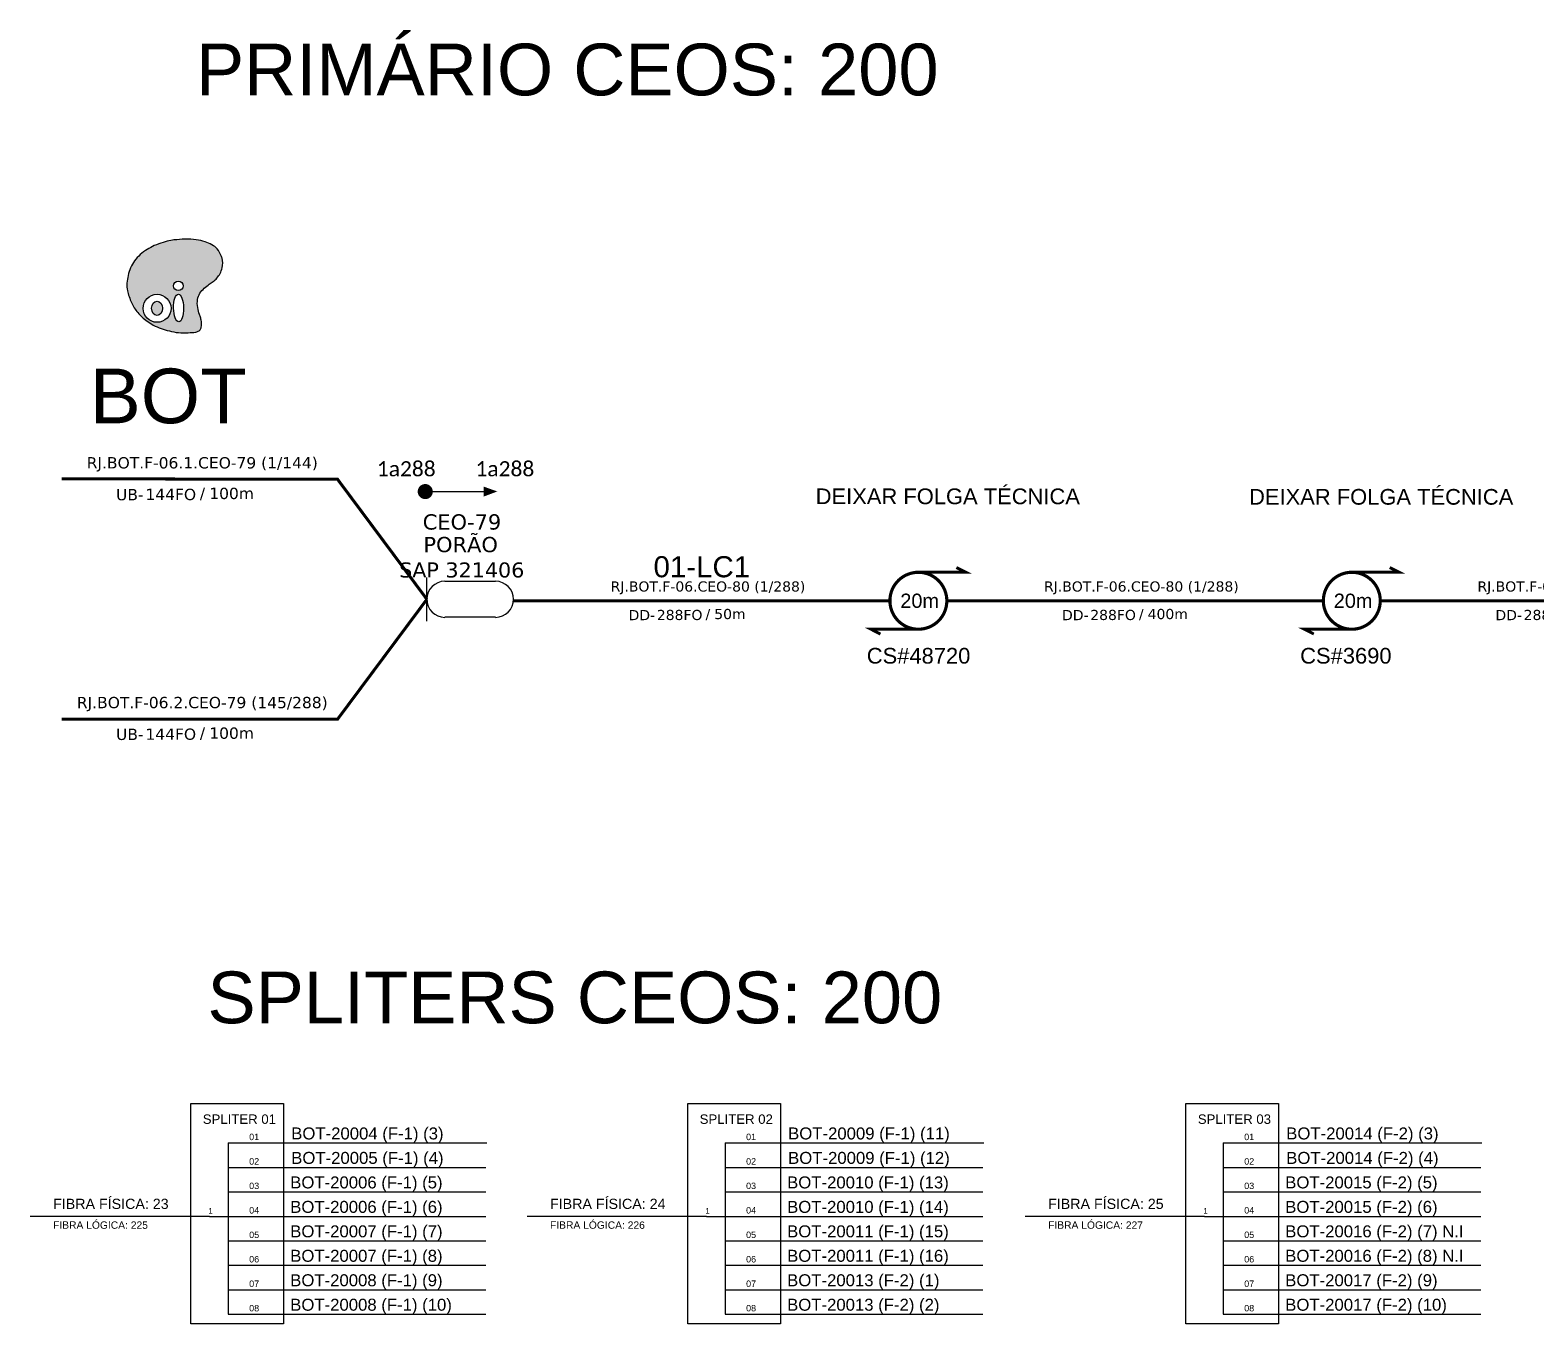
# Model space of a CAD drawing. Header units: millimetres. Extents: x 253 to 367, y 402 to 463.
# Drawn here: x 253.35 to 289.76, y 432.16 to 463.42 of the extents above; entities that cross this region are included whole.
import ezdxf
from ezdxf.enums import TextEntityAlignment as Align

# ---------------------------------------------------------------- set-up
doc = ezdxf.new("R2010")
doc.units = ezdxf.units.MM
doc.header["$LTSCALE"] = 0.03
doc.linetypes.add('ARILSUPP', pattern=[2.98, 1.42, -0.71, 0.14, -0.71])
for name, color, linetype in [('20.4-CEO', 1, 'Continuous'), ('20.5-CABO AÉREO', 1, 'Continuous'), ('LC1', 3, 'Continuous'), ('SETA', 7, 'Continuous'), ('UNIFILAR', 7, 'Continuous')]:
    doc.layers.add(name, color=color, linetype=linetype)
doc.layers.add('40.1-ETIQUETAS', color=1, linetype='Continuous', lineweight=20)
doc.styles.add('ARIAL', font='arial.ttf')
doc.styles.add('siredit', font='verdana.ttf')
doc.styles.get("Standard").update_dxf_attribs({"font": 'arial.ttf'})

# ---------------------------------------------------------------- blocks, each defined once
blk = doc.blocks.new('OI')
h = blk.add_hatch(color=40)
edge = h.paths.add_edge_path()
edge.add_spline(control_points=[(4.35, -0.67), (3.92, -0.99), (3.26, -1.5), (2.81, -2.59), (2.9, -3.5), (3.06, -4.27), (3.31, -4.85), (3.37, -5.39), (3.4, -5.88), (3.2, -6.4), (2.54, -6.61), (1.65, -6.63), (0.55, -6.67), (-0.56, -6.42), (-1.61, -6.14), (-2.77, -5.61), (-3.92, -4.77), (-4.89, -3.7), (-5.34, -2.65), (-5.6, -1.94), (-5.85, -0.96), (-5.71, 0.47), (-5.1, 2.02), (-4.14, 3.02), (-3.3, 3.61), (-2.37, 4.16), (-1.36, 4.44), (-0.56, 4.7), (0.79, 4.85), (2.24, 4.97), (3.79, 4.57), (4.67, 4.21), (5.44, 3.65), (5.76, 2.99), (6.03, 2.21), (6.01, 1.46), (5.72, 0.64), (5.31, 0.08), (4.88, -0.38), (4.51, -0.55), (4.35, -0.67)], knot_values=[0, 0, 0, 0, 1.60434, 2.417191, 3.427595, 4.282808, 4.776746, 5.304182, 5.888771, 6.258406, 6.858137, 7.79129, 8.986195, 10.124242, 11.187857, 12.242908, 13.953784, 15.414161, 16.515391, 17.349188, 17.675853, 19.552021, 21.515531, 22.568638, 23.63245, 24.621084, 25.782718, 26.745347, 27.142653, 29.870543, 31.004649, 31.921532, 32.709589, 33.801391, 34.042471, 35.192333, 35.971461, 36.628871, 37.254359, 37.836911, 37.836911, 37.836911, 37.836911], degree=3, periodic=0)
h.paths.add_polyline_path([(1.13, -0.87, -1), (-0.04, -0.87, -1)], flags=16)
edge = h.paths.add_edge_path(flags=16)
edge.add_ellipse((0.56, -3.59), major_axis=(-0.02, 1.71), ratio=0.361305, start_angle=0, end_angle=360)
h.paths.add_polyline_path([(-0.36, -3.62, -1), (-3.8, -3.62, -1)], flags=16)
edge = h.paths.add_edge_path(flags=0)
edge.add_ellipse((-2.08, -3.62), major_axis=(0, 0.885), ratio=0.758294, start_angle=0, end_angle=360)
at = {"color": 40}
for centre, radius in [((0.54, -0.87), 0.587), ((-2.08, -3.62), 1.72)]:
    blk.add_circle(centre, radius, dxfattribs=at)
blk.add_ellipse((-2.08, -3.62), major_axis=(0, 0.885), ratio=0.758294, start_param=-3.141592653589792, end_param=3.141592653589792, dxfattribs=at)
blk.add_ellipse((0.56, -3.59), major_axis=(-0.02, 1.71), ratio=0.361305, dxfattribs=at)
at = {"color": 40, "start_tangent": (-0.800898, -0.598801), "end_tangent": (-0.800898, -0.598801)}
blk.add_spline([(4.35, -0.67), (3.2, -1.78), (2.9, -2.54), (2.92, -3.55), (3.12, -4.38), (3.28, -4.85), (3.37, -5.37), (3.35, -5.95), (3.2, -6.29), (2.66, -6.55), (1.73, -6.63), (0.54, -6.62), (-0.58, -6.41), (-1.6, -6.11), (-2.56, -5.67), (-3.95, -4.67), (-4.89, -3.56), (-5.37, -2.56), (-5.64, -1.78), (-5.72, -1.46), (-5.63, 0.42), (-4.84, 2.22), (-4.13, 2.99), (-3.27, 3.62), (-2.4, 4.09), (-1.3, 4.47), (-0.37, 4.72), (0.02, 4.77), (2.75, 4.8), (3.85, 4.53), (4.69, 4.16), (5.31, 3.68), (5.85, 2.73), (5.93, 2.5), (5.94, 1.35), (5.67, 0.62), (5.29, 0.08), (4.84, -0.36), (4.35, -0.67)], degree=3, dxfattribs=at)
blk = doc.blocks.new('ETIQUETA_RS5F')
at = {"layer": '40.1-ETIQUETAS', "color": 0, "style": 'siredit'}
blk.add_text('/', height=1.5, dxfattribs=at).set_placement((1.55, -1.95), align=Align.MIDDLE_RIGHT)
for tag, p in [('ETIQUETA_R_PRIMARIA', (1.18, 4.1)), ('ETIQUETA_R_SECUNDARIA', (1.18, 2.1)), ('F_ATIVAS/F_MORTAS', (1.11, -4.24))]:
    blk.add_attdef(tag, text='', height=1.5, dxfattribs=at).set_placement(p, align=Align.MIDDLE_CENTER)
for tag, p in [('TIPO_CABO', (-6.62, -2.12)), ('CAP_CABO', (0.37, -2.09))]:
    blk.add_attdef(tag, text='', height=1.5, dxfattribs=at).set_placement(p, align=Align.MIDDLE_RIGHT)
blk.add_attdef('METROS', text='', height=1.5, dxfattribs=at).set_placement((2.11, -1.95), align=Align.MIDDLE_LEFT)
for tag, p in [('FUSÃO_1', (0.82, -8.39)), ('FUSÃO_2', (0.82, -10.6)), ('FUSÃO_3', (0.82, -12.93)), ('FUSÃO_4', (0.82, -15.14)), ('FUSÃO_5', (0.82, -17.16))]:
    blk.add_attdef(tag, text='', height=1.5, dxfattribs=at).set_placement(p, align=Align.CENTER)

msp = doc.modelspace()

# ---------------------------------------------------------------- linework, layer by layer
at = {"color": 5}
for points, const_width in [([(262.805, 452.267, 1), (262.987, 452.268, 1)], 0.182), ([(274.815, 450.318, 1.000012), (274.815, 448.942, 0.999978)], 0.0764), ([(285.291, 450.318, 1.000012), (285.291, 448.942, 0.999978)], 0.0764)]:
    msp.add_lwpolyline(points, format="xyb", close=True, dxfattribs=dict(at, const_width=const_width))
at = {"color": 5, "const_width": 0.0717}
for points in [[(274.815, 450.318), (275.962, 450.318), (275.733, 450.432)], [(285.291, 450.318), (286.437, 450.318), (286.208, 450.432)], [(274.815, 448.942), (273.669, 448.942), (273.898, 448.827)], [(285.291, 448.942), (284.144, 448.942), (284.373, 448.827)]]:
    msp.add_lwpolyline(points, dxfattribs=at)
at = {"color": 7}
for points in [[(257.232, 437.482), (259.47, 437.482), (259.47, 432.161), (257.232, 432.161)], [(269.242, 437.482), (271.48, 437.482), (271.48, 432.161), (269.242, 432.161)], [(281.281, 437.482), (283.52, 437.482), (283.52, 432.161), (281.281, 432.161)]]:
    msp.add_lwpolyline(points, close=True, dxfattribs=at)
at = {"layer": '20.4-CEO', "color": 5}
for p, q in [((263.372, 450.101), (264.594, 450.101)), ((264.594, 449.23), (263.372, 449.23))]:
    msp.add_line(p, q, dxfattribs=at)
at = {"layer": '20.4-CEO', "color": 5, "const_width": 0.0728}
for points in [[(254.11, 452.575), (260.776, 452.566), (262.936, 449.665)], [(254.11, 446.769), (260.776, 446.766), (262.936, 449.665)]]:
    msp.add_lwpolyline(points, dxfattribs=at)
at = {"layer": '20.4-CEO', "color": 5}
msp.add_lwpolyline([(262.936, 449.14), (262.936, 450.19)], dxfattribs=at)
for centre, start, end in [((263.372, 449.665), 90, 270), ((264.594, 449.665), 270, 90)]:
    msp.add_arc(centre, 0.436, start, end, dxfattribs=at)
at = {"layer": '20.5-CABO AÉREO', "color": 5, "ltscale": 8, "const_width": 0.0728}
for points in [[(265.028, 449.63), (274.127, 449.63)], [(275.503, 449.63), (284.603, 449.63)], [(285.979, 449.63), (295.078, 449.63)]]:
    msp.add_lwpolyline(points, dxfattribs=at)
at = {"layer": 'SETA', "color": 5}
msp.add_lwpolyline([(262.896, 452.268), (264.479, 452.268)], dxfattribs=at)
msp.add_solid([(264.305, 452.389), (264.639, 452.27), (264.306, 452.146)], dxfattribs=at)
at = {"layer": 'UNIFILAR', "color": 10, "linetype": 'Continuous'}
for points in [[(258.135, 436.53), (264.386, 436.53)], [(258.135, 436.53), (264.386, 436.53)], [(270.145, 436.53), (276.396, 436.53)], [(282.185, 436.53), (288.436, 436.53)], [(258.135, 435.939), (264.362, 435.939)], [(270.145, 435.939), (276.372, 435.939)], [(282.185, 435.939), (288.411, 435.939)], [(258.135, 435.348), (264.362, 435.348)], [(270.145, 435.348), (276.372, 435.348)], [(282.185, 435.348), (288.411, 435.348)], [(257.683, 434.757), (253.347, 434.757)], [(258.135, 434.757), (264.362, 434.757)], [(269.694, 434.757), (265.357, 434.757)], [(270.145, 434.757), (276.372, 434.757)], [(281.733, 434.757), (277.396, 434.757)], [(282.185, 434.757), (288.411, 434.757)], [(258.135, 434.166), (264.362, 434.166)], [(270.145, 434.166), (276.372, 434.166)], [(282.185, 434.166), (288.411, 434.166)], [(258.135, 433.575), (264.362, 433.575)], [(270.145, 433.575), (276.372, 433.575)], [(282.185, 433.575), (288.411, 433.575)], [(258.135, 432.984), (264.362, 432.984)], [(270.145, 432.984), (276.372, 432.984)], [(282.185, 432.984), (288.411, 432.984)], [(258.135, 432.393), (264.362, 432.393)], [(270.145, 432.393), (276.372, 432.393)], [(282.185, 432.393), (288.411, 432.393)]]:
    msp.add_lwpolyline(points, dxfattribs=at)
at = {"layer": 'UNIFILAR', "linetype": 'Continuous'}
for points in [[(258.135, 436.53), (258.135, 436.53), (258.135, 432.393)], [(270.145, 436.53), (270.145, 436.53), (270.145, 432.393)], [(282.185, 436.53), (282.185, 436.53), (282.185, 432.393)], [(257.683, 434.757), (258.135, 434.757)], [(269.694, 434.757), (270.145, 434.757)], [(281.733, 434.757), (282.185, 434.757)]]:
    msp.add_lwpolyline(points, dxfattribs=at)

# ---------------------------------------------------------------- block references
at = {"color": 5, "xscale": 0.1966052967635399, "yscale": 0.1966052938181616, "zscale": 0.1966052948946078, "rotation": 0.1532885625447551}
msp.add_blockref('OI', (256.822, 457.408), dxfattribs=at)
at = {"layer": '40.1-ETIQUETAS', "color": 7}
ref = msp.add_blockref('ETIQUETA_RS5F', (257.292, 452.58), dxfattribs=dict(at, xscale=0.1819915928290472, yscale=0.1819915928290472, zscale=0.1819915928290472))
ref.add_attrib('ETIQUETA_R_SECUNDARIA', 'RJ.BOT.F-06.1.CEO-79 (1/144)', dxfattribs={"color": 0, "height": 0.27299, "style": 'siredit'}).set_placement((257.507, 452.963), align=Align.MIDDLE_CENTER)
ref.add_attrib('TIPO_CABO', 'UB-', dxfattribs={"color": 0, "height": 0.273, "style": 'siredit'}).set_placement((256.088, 452.195), align=Align.MIDDLE_RIGHT)
ref.add_attrib('CAP_CABO', '144FO', dxfattribs={"color": 0, "height": 0.273, "style": 'siredit'}).set_placement((257.358, 452.199), align=Align.MIDDLE_RIGHT)
ref.add_attrib('METROS', '100m', dxfattribs={"color": 0, "height": 0.273, "style": 'siredit'}).set_placement((257.676, 452.224), align=Align.MIDDLE_LEFT)
ref = msp.add_blockref('ETIQUETA_RS5F', (269.531, 449.63), dxfattribs=dict(at, xscale=0.1637924335461435, yscale=0.1637924335461383, zscale=0.1637924335461425))
ref.add_attrib('ETIQUETA_R_SECUNDARIA', 'RJ.BOT.F-06.CEO-80 (1/288)', dxfattribs={"color": 0, "height": 0.24569, "style": 'siredit'}).set_placement((269.73, 449.975), align=Align.MIDDLE_CENTER)
ref.add_attrib('TIPO_CABO', 'DD-', dxfattribs={"color": 0, "height": 0.2457, "style": 'siredit'}).set_placement((268.452, 449.283), align=Align.MIDDLE_RIGHT)
ref.add_attrib('CAP_CABO', '288FO', dxfattribs={"color": 0, "height": 0.2457, "style": 'siredit'}).set_placement((269.596, 449.287), align=Align.MIDDLE_RIGHT)
ref.add_attrib('METROS', '50m', dxfattribs={"color": 0, "height": 0.2457, "style": 'siredit'}).set_placement((269.882, 449.31), align=Align.MIDDLE_LEFT)
ref = msp.add_blockref('ETIQUETA_RS5F', (280.006, 449.63), dxfattribs=dict(at, xscale=0.1637924335461435, yscale=0.1637924335461383, zscale=0.1637924335461425))
ref.add_attrib('ETIQUETA_R_SECUNDARIA', 'RJ.BOT.F-06.CEO-80 (1/288)', dxfattribs={"color": 0, "height": 0.24569, "style": 'siredit'}).set_placement((280.205, 449.975), align=Align.MIDDLE_CENTER)
ref.add_attrib('TIPO_CABO', 'DD-', dxfattribs={"color": 0, "height": 0.2457, "style": 'siredit'}).set_placement((278.928, 449.283), align=Align.MIDDLE_RIGHT)
ref.add_attrib('CAP_CABO', '288FO', dxfattribs={"color": 0, "height": 0.2457, "style": 'siredit'}).set_placement((280.072, 449.287), align=Align.MIDDLE_RIGHT)
ref.add_attrib('METROS', '400m', dxfattribs={"color": 0, "height": 0.2457, "style": 'siredit'}).set_placement((280.357, 449.31), align=Align.MIDDLE_LEFT)
ref = msp.add_blockref('ETIQUETA_RS5F', (290.482, 449.63), dxfattribs=dict(at, xscale=0.1637924335461435, yscale=0.1637924335461383, zscale=0.1637924335461425))
ref.add_attrib('ETIQUETA_R_SECUNDARIA', 'RJ.BOT.F-06.CEO-80 (1/288)', dxfattribs={"color": 0, "height": 0.24569, "style": 'siredit'}).set_placement((290.681, 449.975), align=Align.MIDDLE_CENTER)
ref.add_attrib('TIPO_CABO', 'DD-', dxfattribs={"color": 0, "height": 0.2457, "style": 'siredit'}).set_placement((289.403, 449.283), align=Align.MIDDLE_RIGHT)
ref.add_attrib('CAP_CABO', '288FO', dxfattribs={"color": 0, "height": 0.2457, "style": 'siredit'}).set_placement((290.547, 449.287), align=Align.MIDDLE_RIGHT)
ref.add_attrib('METROS', '750m', dxfattribs={"color": 0, "height": 0.2457, "style": 'siredit'}).set_placement((290.833, 449.31), align=Align.MIDDLE_LEFT)
ref = msp.add_blockref('ETIQUETA_RS5F', (257.292, 446.788), dxfattribs=dict(at, xscale=0.1819915928290472, yscale=0.1819915928290472, zscale=0.1819915928290472))
ref.add_attrib('ETIQUETA_R_SECUNDARIA', 'RJ.BOT.F-06.2.CEO-79 (145/288)', dxfattribs={"color": 0, "height": 0.27299, "style": 'siredit'}).set_placement((257.507, 447.171), align=Align.MIDDLE_CENTER)
ref.add_attrib('TIPO_CABO', 'UB-', dxfattribs={"color": 0, "height": 0.273, "style": 'siredit'}).set_placement((256.088, 446.403), align=Align.MIDDLE_RIGHT)
ref.add_attrib('CAP_CABO', '144FO', dxfattribs={"color": 0, "height": 0.273, "style": 'siredit'}).set_placement((257.358, 446.407), align=Align.MIDDLE_RIGHT)
ref.add_attrib('METROS', '100m', dxfattribs={"color": 0, "height": 0.273, "style": 'siredit'}).set_placement((257.676, 446.432), align=Align.MIDDLE_LEFT)

# ---------------------------------------------------------------- texts
at = {"color": 7, "style": 'ARIAL'}
msp.add_text('BOT', height=1.3208, dxfattribs=at).set_placement((254.79, 453.918))
for s, height, p in [('DEIXAR FOLGA TÉCNICA', 0.37917, (272.333, 451.964)), ('DEIXAR FOLGA TÉCNICA', 0.37917, (282.808, 451.952)), ('CS#48720', 0.3792, (273.568, 448.112)), ('CS#3690', 0.3792, (284.043, 448.112))]:
    msp.add_text(s, height=height, rotation=359.9867, dxfattribs=at).set_placement(p)
at = {"color": 7}
for p in [(274.379, 449.458), (284.855, 449.458)]:
    msp.add_text('20m', height=0.344, dxfattribs=at).set_placement(p)
for s, p in [('BOT-20004 (F-1) (3)', (259.657, 436.616)), ('BOT-20009 (F-1) (11)', (271.667, 436.616)), ('BOT-20014 (F-2) (3)', (283.706, 436.616)), ('BOT-20005 (F-1) (4) ', (259.657, 436.025)), ('BOT-20009 (F-1) (12)', (271.667, 436.025)), ('BOT-20014 (F-2) (4)', (283.706, 436.025)), ('BOT-20006 (F-1) (5)', (259.633, 435.433)), ('BOT-20010 (F-1) (13)', (271.643, 435.433)), ('BOT-20015 (F-2) (5)', (283.682, 435.433)), ('BOT-20006 (F-1) (6)', (259.633, 434.842)), ('BOT-20010 (F-1) (14)', (271.643, 434.842)), ('BOT-20015 (F-2) (6)', (283.682, 434.842)), ('BOT-20007 (F-1) (7)', (259.633, 434.251)), ('BOT-20011 (F-1) (15)', (271.643, 434.251)), ('BOT-20016 (F-2) (7) N.I', (283.682, 434.251)), ('BOT-20007 (F-1) (8)', (259.633, 433.66)), ('BOT-20011 (F-1) (16)', (271.643, 433.66)), ('BOT-20016 (F-2) (8) N.I', (283.682, 433.66)), ('BOT-20008 (F-1) (9)', (259.633, 433.069)), ('BOT-20013 (F-2) (1)', (271.643, 433.069)), ('BOT-20017 (F-2) (9)', (283.682, 433.069)), ('BOT-20008 (F-1) (10)', (259.633, 432.478)), ('BOT-20013 (F-2) (2)', (271.643, 432.478)), ('BOT-20017 (F-2) (10)', (283.682, 432.478))]:
    msp.add_text(s, height=0.28926).set_placement(p)
at = {"char_height": 1.25, "width": 46.26407, "attachment_point": 1}
for s, insert in [('PRIMÁRIO CEOS: 200', (257.354, 463.09)), ('SPLITERS CEOS: 200', (257.632, 440.672))]:
    msp.add_mtext(s, dxfattribs=dict(at, insert=insert))
at = {"color": 5, "char_height": 0.36398, "width": 26.86992, "attachment_point": 5, "rotation": 359.9166}
for insert in [(262.437, 452.817), (264.821, 452.817)]:
    msp.add_mtext('{\\fCalibri|b0|i0|c0|p34;\\C256;1a288}', dxfattribs=dict(at, insert=insert))
at = {"color": 1, "lineweight": 0, "char_height": 0.2279, "width": 3.45512, "attachment_point": 1}
for s, insert in [('SPLITER 01', (257.519, 437.22)), ('SPLITER 02', (269.529, 437.22)), ('SPLITER 03', (281.569, 437.22))]:
    msp.add_mtext(s, dxfattribs=dict(at, insert=insert))
at = {"lineweight": 0, "attachment_point": 1}
for s, insert, char_height, width in [('01', (258.641, 436.754), 0.1552, 0.2312), ('01', (270.651, 436.754), 0.1552, 0.2312), ('01', (282.691, 436.754), 0.1552, 0.2312), ('02', (258.641, 436.163), 0.1552, 0.2312), ('02', (270.651, 436.163), 0.1552, 0.2312), ('02', (282.691, 436.163), 0.1552, 0.2312), ('03', (258.641, 435.572), 0.1552, 0.2312), ('03', (270.651, 435.572), 0.1552, 0.2312), ('03', (282.691, 435.572), 0.1552, 0.2312), ('FIBRA FÍSICA: 23', (253.902, 435.183), 0.24637, 3.73507), ('FIBRA FÍSICA: 24', (265.912, 435.183), 0.24637, 3.73507), ('FIBRA FÍSICA: 25', (277.951, 435.183), 0.24637, 3.73507), ('1', (257.655, 434.958), 0.137, 0.20404), ('04', (258.641, 434.981), 0.1552, 0.2312), ('1', (269.665, 434.958), 0.137, 0.20404), ('04', (270.651, 434.981), 0.1552, 0.2312), ('1', (281.704, 434.958), 0.137, 0.20404), ('04', (282.691, 434.981), 0.1552, 0.2312), ('05', (258.641, 434.39), 0.1552, 0.2312), ('05', (270.651, 434.39), 0.1552, 0.2312), ('05', (282.691, 434.39), 0.1552, 0.2312), ('06', (258.641, 433.799), 0.1552, 0.2312), ('06', (270.651, 433.799), 0.1552, 0.2312), ('06', (282.691, 433.799), 0.1552, 0.2312), ('07', (258.641, 433.208), 0.1552, 0.2312), ('07', (270.651, 433.208), 0.1552, 0.2312), ('07', (282.691, 433.208), 0.1552, 0.2312), ('08', (258.641, 432.617), 0.1552, 0.2312), ('08', (270.651, 432.617), 0.1552, 0.2312), ('08', (282.691, 432.617), 0.1552, 0.2312)]:
    msp.add_mtext(s, dxfattribs=dict(at, insert=insert, char_height=char_height, width=width))
at = {"lineweight": 0, "char_height": 0.1779, "width": 2.69706, "attachment_point": 7, "rotation": 359.9266}
for s, insert in [('\\pt2.13477;FIBRA LÓGICA: 225', (253.901, 434.457)), ('FIBRA LÓGICA: 226', (265.912, 434.457)), ('FIBRA LÓGICA: 227', (277.951, 434.457))]:
    msp.add_mtext(s, dxfattribs=dict(at, insert=insert))
at = {"layer": '20.4-CEO', "color": 7, "style": 'siredit'}
for s, height, p in [('CEO-79', 0.369, (263.784, 451.534)), ('PORÃO', 0.369, (263.752, 450.988)), ('          SAP 321406', 0.36398, (262.985, 450.374))]:
    msp.add_text(s, height=height, dxfattribs=at).set_placement(p, align=Align.MIDDLE_CENTER)
at = {"layer": 'LC1', "color": 7, "linetype": 'ARILSUPP', "style": 'ARIAL'}
msp.add_text('01-LC1', height=0.5096, dxfattribs=at).set_placement((269.581, 450.452), align=Align.MIDDLE_CENTER)

doc.saveas('drawing.dxf')
